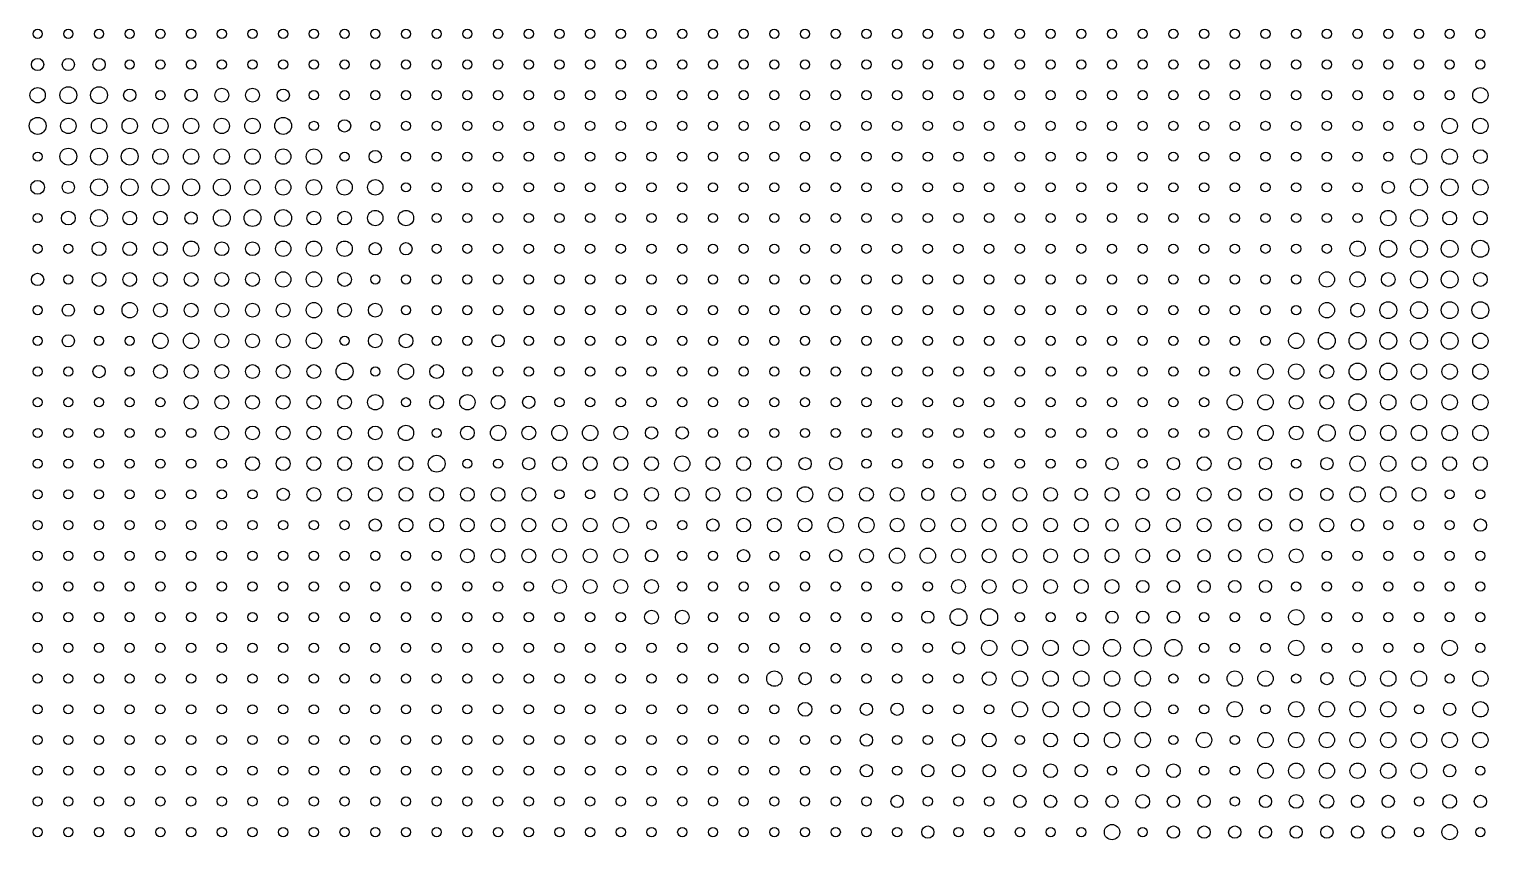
# Model space of a CAD drawing. Header units: metres. Extents: x -6 to 3826, y 14 to 2163.
# Drawn here: x 954 to 1906, y 1095 to 1623 of the extents above; entities that cross this region are included whole.
import ezdxf

# ---------------------------------------------------------------- set-up
doc = ezdxf.new("R2010")
doc.units = ezdxf.units.M

msp = doc.modelspace()

# ---------------------------------------------------------------- linework, layer by layer
for centre, radius in [((960, 1620), 3), ((980, 1620), 3), ((1000, 1620), 3), ((1020, 1620), 3), ((1040, 1620), 3), ((1060, 1620), 3), ((1080, 1620), 3), ((1100, 1620), 3), ((1120, 1620), 3), ((1140, 1620), 3), ((1160, 1620), 3), ((1180, 1620), 3), ((1200, 1620), 3), ((1220, 1620), 3), ((1240, 1620), 3), ((1260, 1620), 3), ((1280, 1620), 3), ((1300, 1620), 3), ((1320, 1620), 3), ((1340, 1620), 3), ((1360, 1620), 3), ((1380, 1620), 3), ((1400, 1620), 3), ((1420, 1620), 3), ((1440, 1620), 3), ((1460, 1620), 3), ((1480, 1620), 3), ((1500, 1620), 3), ((1520, 1620), 3), ((1540, 1620), 3), ((1560, 1620), 3), ((1580, 1620), 3), ((1600, 1620), 3), ((1620, 1620), 3), ((1640, 1620), 3), ((1660, 1620), 3), ((1680, 1620), 3), ((1700, 1620), 3), ((1720, 1620), 3), ((1740, 1620), 3), ((1760, 1620), 3), ((1780, 1620), 3), ((1800, 1620), 3), ((1820, 1620), 3), ((1840, 1620), 3), ((1860, 1620), 3), ((1880, 1620), 3), ((1900, 1620), 3), ((960, 1600), 4), ((980, 1600), 4), ((1000, 1600), 4), ((1020, 1600), 3), ((1040, 1600), 3), ((1060, 1600), 3), ((1080, 1600), 3), ((1100, 1600), 3), ((1120, 1600), 3), ((1140, 1600), 3), ((1160, 1600), 3), ((1180, 1600), 3), ((1200, 1600), 3), ((1220, 1600), 3), ((1240, 1600), 3), ((1260, 1600), 3), ((1280, 1600), 3), ((1300, 1600), 3), ((1320, 1600), 3), ((1340, 1600), 3), ((1360, 1600), 3), ((1380, 1600), 3), ((1400, 1600), 3), ((1420, 1600), 3), ((1440, 1600), 3), ((1460, 1600), 3), ((1480, 1600), 3), ((1500, 1600), 3), ((1520, 1600), 3), ((1540, 1600), 3), ((1560, 1600), 3), ((1580, 1600), 3), ((1600, 1600), 3), ((1620, 1600), 3), ((1640, 1600), 3), ((1660, 1600), 3), ((1680, 1600), 3), ((1700, 1600), 3), ((1720, 1600), 3), ((1740, 1600), 3), ((1760, 1600), 3), ((1780, 1600), 3), ((1800, 1600), 3), ((1820, 1600), 3), ((1840, 1600), 3), ((1860, 1600), 3), ((1880, 1600), 3), ((1900, 1600), 3), ((960, 1580), 5), ((980, 1580), 5.5), ((1000, 1580), 5.5), ((1020, 1580), 4), ((1040, 1580), 3), ((1060, 1580), 4), ((1080, 1580), 4.5), ((1100, 1580), 4.5), ((1120, 1580), 4), ((1140, 1580), 3), ((1160, 1580), 3), ((1180, 1580), 3), ((1200, 1580), 3), ((1220, 1580), 3), ((1240, 1580), 3), ((1260, 1580), 3), ((1280, 1580), 3), ((1300, 1580), 3), ((1320, 1580), 3), ((1340, 1580), 3), ((1360, 1580), 3), ((1380, 1580), 3), ((1400, 1580), 3), ((1420, 1580), 3), ((1440, 1580), 3), ((1460, 1580), 3), ((1480, 1580), 3), ((1500, 1580), 3), ((1520, 1580), 3), ((1540, 1580), 3), ((1560, 1580), 3), ((1580, 1580), 3), ((1600, 1580), 3), ((1620, 1580), 3), ((1640, 1580), 3), ((1660, 1580), 3), ((1680, 1580), 3), ((1700, 1580), 3), ((1720, 1580), 3), ((1740, 1580), 3), ((1760, 1580), 3), ((1780, 1580), 3), ((1800, 1580), 3), ((1820, 1580), 3), ((1840, 1580), 3), ((1860, 1580), 3), ((1880, 1580), 3), ((1900, 1580), 5), ((960, 1560), 5.5), ((980, 1560), 5), ((1000, 1560), 5), ((1020, 1560), 5), ((1040, 1560), 5), ((1060, 1560), 5), ((1080, 1560), 5), ((1100, 1560), 5), ((1120, 1560), 5.5), ((1140, 1560), 3), ((1160, 1560), 4), ((1180, 1560), 3), ((1200, 1560), 3), ((1220, 1560), 3), ((1240, 1560), 3), ((1260, 1560), 3), ((1280, 1560), 3), ((1300, 1560), 3), ((1320, 1560), 3), ((1340, 1560), 3), ((1360, 1560), 3), ((1380, 1560), 3), ((1400, 1560), 3), ((1420, 1560), 3), ((1440, 1560), 3), ((1460, 1560), 3), ((1480, 1560), 3), ((1500, 1560), 3), ((1520, 1560), 3), ((1540, 1560), 3), ((1560, 1560), 3), ((1580, 1560), 3), ((1600, 1560), 3), ((1620, 1560), 3), ((1640, 1560), 3), ((1660, 1560), 3), ((1680, 1560), 3), ((1700, 1560), 3), ((1720, 1560), 3), ((1740, 1560), 3), ((1760, 1560), 3), ((1780, 1560), 3), ((1800, 1560), 3), ((1820, 1560), 3), ((1840, 1560), 3), ((1860, 1560), 3), ((1880, 1560), 5), ((1900, 1560), 5), ((960, 1540), 3), ((980, 1540), 5.5), ((1000, 1540), 5.5), ((1020, 1540), 5.5), ((1040, 1540), 5), ((1060, 1540), 5), ((1080, 1540), 5), ((1100, 1540), 5), ((1120, 1540), 5), ((1140, 1540), 5), ((1160, 1540), 3), ((1180, 1540), 4), ((1200, 1540), 3), ((1220, 1540), 3), ((1240, 1540), 3), ((1260, 1540), 3), ((1280, 1540), 3), ((1300, 1540), 3), ((1320, 1540), 3), ((1340, 1540), 3), ((1360, 1540), 3), ((1380, 1540), 3), ((1400, 1540), 3), ((1420, 1540), 3), ((1440, 1540), 3), ((1460, 1540), 3), ((1480, 1540), 3), ((1500, 1540), 3), ((1520, 1540), 3), ((1540, 1540), 3), ((1560, 1540), 3), ((1580, 1540), 3), ((1600, 1540), 3), ((1620, 1540), 3), ((1640, 1540), 3), ((1660, 1540), 3), ((1680, 1540), 3), ((1700, 1540), 3), ((1720, 1540), 3), ((1740, 1540), 3), ((1760, 1540), 3), ((1780, 1540), 3), ((1800, 1540), 3), ((1820, 1540), 3), ((1840, 1540), 3), ((1860, 1540), 5), ((1880, 1540), 5), ((1900, 1540), 4.5), ((960, 1520), 4.5), ((980, 1520), 4), ((1000, 1520), 5.5), ((1020, 1520), 5.5), ((1040, 1520), 5.5), ((1060, 1520), 5.5), ((1080, 1520), 5.5), ((1100, 1520), 5), ((1120, 1520), 5), ((1140, 1520), 5), ((1160, 1520), 5), ((1180, 1520), 5), ((1200, 1520), 3), ((1220, 1520), 3), ((1240, 1520), 3), ((1260, 1520), 3), ((1280, 1520), 3), ((1300, 1520), 3), ((1320, 1520), 3), ((1340, 1520), 3), ((1360, 1520), 3), ((1380, 1520), 3), ((1400, 1520), 3), ((1420, 1520), 3), ((1440, 1520), 3), ((1460, 1520), 3), ((1480, 1520), 3), ((1500, 1520), 3), ((1520, 1520), 3), ((1540, 1520), 3), ((1560, 1520), 3), ((1580, 1520), 3), ((1600, 1520), 3), ((1620, 1520), 3), ((1640, 1520), 3), ((1660, 1520), 3), ((1680, 1520), 3), ((1700, 1520), 3), ((1720, 1520), 3), ((1740, 1520), 3), ((1760, 1520), 3), ((1780, 1520), 3), ((1800, 1520), 3), ((1820, 1520), 3), ((1840, 1520), 4), ((1860, 1520), 5.5), ((1880, 1520), 5.5), ((1900, 1520), 5), ((960, 1500), 3), ((980, 1500), 4.5), ((1000, 1500), 5.5), ((1020, 1500), 4.5), ((1040, 1500), 4.5), ((1060, 1500), 4), ((1080, 1500), 5.5), ((1100, 1500), 5.5), ((1120, 1500), 5.5), ((1140, 1500), 4.5), ((1160, 1500), 4.5), ((1180, 1500), 5), ((1200, 1500), 5), ((1220, 1500), 3), ((1240, 1500), 3), ((1260, 1500), 3), ((1280, 1500), 3), ((1300, 1500), 3), ((1320, 1500), 3), ((1340, 1500), 3), ((1360, 1500), 3), ((1380, 1500), 3), ((1400, 1500), 3), ((1420, 1500), 3), ((1440, 1500), 3), ((1460, 1500), 3), ((1480, 1500), 3), ((1500, 1500), 3), ((1520, 1500), 3), ((1540, 1500), 3), ((1560, 1500), 3), ((1580, 1500), 3), ((1600, 1500), 3), ((1620, 1500), 3), ((1640, 1500), 3), ((1660, 1500), 3), ((1680, 1500), 3), ((1700, 1500), 3), ((1720, 1500), 3), ((1740, 1500), 3), ((1760, 1500), 3), ((1780, 1500), 3), ((1800, 1500), 3), ((1820, 1500), 3), ((1840, 1500), 5), ((1860, 1500), 5.5), ((1880, 1500), 4.5), ((1900, 1500), 4.5), ((1000, 1480), 4.5), ((1020, 1480), 4.5), ((1040, 1480), 4.5), ((1060, 1480), 5), ((1080, 1480), 4.5), ((1100, 1480), 4.5), ((1120, 1480), 5), ((1140, 1480), 5), ((1160, 1480), 5), ((1180, 1480), 4), ((1200, 1480), 4), ((1820, 1480), 5), ((1840, 1480), 5.5), ((1860, 1480), 5.5), ((1880, 1480), 5.5), ((1900, 1480), 5.5), ((960, 1480), 3), ((980, 1480), 3), ((1220, 1480), 3), ((1240, 1480), 3), ((1260, 1480), 3), ((1280, 1480), 3), ((1300, 1480), 3), ((1320, 1480), 3), ((1340, 1480), 3), ((1360, 1480), 3), ((1380, 1480), 3), ((1400, 1480), 3), ((1420, 1480), 3), ((1440, 1480), 3), ((1460, 1480), 3), ((1480, 1480), 3), ((1500, 1480), 3), ((1520, 1480), 3), ((1540, 1480), 3), ((1560, 1480), 3), ((1580, 1480), 3), ((1600, 1480), 3), ((1620, 1480), 3), ((1640, 1480), 3), ((1660, 1480), 3), ((1680, 1480), 3), ((1700, 1480), 3), ((1720, 1480), 3), ((1740, 1480), 3), ((1760, 1480), 3), ((1780, 1480), 3), ((1800, 1480), 3), ((1120, 1460), 5), ((1140, 1460), 5), ((1800, 1460), 5), ((1820, 1460), 5), ((1860, 1460), 5.5), ((1880, 1460), 5.5), ((960, 1460), 4), ((980, 1460), 3), ((1000, 1460), 4.5), ((1020, 1460), 4.5), ((1040, 1460), 4.5), ((1060, 1460), 4.5), ((1080, 1460), 4.5), ((1100, 1460), 4.5), ((1160, 1460), 4.5), ((1180, 1460), 3), ((1200, 1460), 3), ((1220, 1460), 3), ((1240, 1460), 3), ((1260, 1460), 3), ((1280, 1460), 3), ((1300, 1460), 3), ((1320, 1460), 3), ((1340, 1460), 3), ((1360, 1460), 3), ((1380, 1460), 3), ((1400, 1460), 3), ((1420, 1460), 3), ((1440, 1460), 3), ((1460, 1460), 3), ((1480, 1460), 3), ((1500, 1460), 3), ((1520, 1460), 3), ((1540, 1460), 3), ((1560, 1460), 3), ((1580, 1460), 3), ((1600, 1460), 3), ((1620, 1460), 3), ((1640, 1460), 3), ((1660, 1460), 3), ((1680, 1460), 3), ((1700, 1460), 3), ((1720, 1460), 3), ((1740, 1460), 3), ((1760, 1460), 3), ((1780, 1460), 3), ((1840, 1460), 4.5), ((1900, 1460), 4.5), ((960, 1440), 3), ((980, 1440), 4), ((1000, 1440), 3), ((1020, 1440), 5), ((1040, 1440), 4.5), ((1060, 1440), 4.5), ((1080, 1440), 4.5), ((1100, 1440), 4.5), ((1120, 1440), 4.5), ((1140, 1440), 5), ((1160, 1440), 4.5), ((1180, 1440), 4.5), ((1200, 1440), 3), ((1220, 1440), 3), ((1240, 1440), 3), ((1260, 1440), 3), ((1280, 1440), 3), ((1300, 1440), 3), ((1320, 1440), 3), ((1340, 1440), 3), ((1360, 1440), 3), ((1380, 1440), 3), ((1400, 1440), 3), ((1420, 1440), 3), ((1440, 1440), 3), ((1460, 1440), 3), ((1480, 1440), 3), ((1500, 1440), 3), ((1520, 1440), 3), ((1540, 1440), 3), ((1560, 1440), 3), ((1580, 1440), 3), ((1600, 1440), 3), ((1620, 1440), 3), ((1640, 1440), 3), ((1660, 1440), 3), ((1680, 1440), 3), ((1700, 1440), 3), ((1720, 1440), 3), ((1740, 1440), 3), ((1760, 1440), 3), ((1780, 1440), 3), ((1800, 1440), 5), ((1820, 1440), 4.5), ((1840, 1440), 5.5), ((1860, 1440), 5.5), ((1880, 1440), 5.5), ((1900, 1440), 5.5), ((960, 1420), 3), ((980, 1420), 4), ((1000, 1420), 3), ((1020, 1420), 3), ((1040, 1420), 5), ((1060, 1420), 5), ((1080, 1420), 4.5), ((1100, 1420), 4.5), ((1120, 1420), 4.5), ((1140, 1420), 5), ((1160, 1420), 3), ((1180, 1420), 4.5), ((1200, 1420), 4.5), ((1220, 1420), 3), ((1240, 1420), 3), ((1260, 1420), 4), ((1280, 1420), 3), ((1300, 1420), 3), ((1320, 1420), 3), ((1340, 1420), 3), ((1360, 1420), 3), ((1380, 1420), 3), ((1400, 1420), 3), ((1420, 1420), 3), ((1440, 1420), 3), ((1460, 1420), 3), ((1480, 1420), 3), ((1500, 1420), 3), ((1520, 1420), 3), ((1540, 1420), 3), ((1560, 1420), 3), ((1580, 1420), 3), ((1600, 1420), 3), ((1620, 1420), 3), ((1640, 1420), 3), ((1660, 1420), 3), ((1680, 1420), 3), ((1700, 1420), 3), ((1720, 1420), 3), ((1740, 1420), 3), ((1760, 1420), 3), ((1780, 1420), 5), ((1800, 1420), 5.5), ((1820, 1420), 5.5), ((1840, 1420), 5.5), ((1860, 1420), 5.5), ((1880, 1420), 5.5), ((1900, 1420), 5), ((960, 1400), 3), ((980, 1400), 3), ((1000, 1400), 4), ((1020, 1400), 3), ((1040, 1400), 4.5), ((1060, 1400), 4.5), ((1080, 1400), 4.5), ((1100, 1400), 4.5), ((1120, 1400), 4.5), ((1140, 1400), 4.5), ((1160, 1400), 5.5), ((1180, 1400), 3), ((1200, 1400), 5), ((1220, 1400), 4.5), ((1240, 1400), 3), ((1260, 1400), 3), ((1280, 1400), 3), ((1300, 1400), 3), ((1320, 1400), 3), ((1340, 1400), 3), ((1360, 1400), 3), ((1380, 1400), 3), ((1400, 1400), 3), ((1420, 1400), 3), ((1440, 1400), 3), ((1460, 1400), 3), ((1480, 1400), 3), ((1500, 1400), 3), ((1520, 1400), 3), ((1540, 1400), 3), ((1560, 1400), 3), ((1580, 1400), 3), ((1600, 1400), 3), ((1620, 1400), 3), ((1640, 1400), 3), ((1660, 1400), 3), ((1680, 1400), 3), ((1700, 1400), 3), ((1720, 1400), 3), ((1740, 1400), 3), ((1760, 1400), 5), ((1780, 1400), 5), ((1800, 1400), 4.5), ((1820, 1400), 5.5), ((1840, 1400), 5.5), ((1860, 1400), 5), ((1880, 1400), 5), ((1900, 1400), 5), ((960, 1380), 3), ((980, 1380), 3), ((1000, 1380), 3), ((1020, 1380), 3), ((1040, 1380), 3), ((1060, 1380), 4.5), ((1080, 1380), 4.5), ((1100, 1380), 4.5), ((1120, 1380), 4.5), ((1140, 1380), 4.5), ((1160, 1380), 4.5), ((1180, 1380), 5), ((1200, 1380), 3), ((1220, 1380), 4.5), ((1240, 1380), 5), ((1260, 1380), 4.5), ((1280, 1380), 4), ((1300, 1380), 3), ((1320, 1380), 3), ((1340, 1380), 3), ((1360, 1380), 3), ((1380, 1380), 3), ((1400, 1380), 3), ((1420, 1380), 3), ((1440, 1380), 3), ((1460, 1380), 3), ((1480, 1380), 3), ((1500, 1380), 3), ((1520, 1380), 3), ((1540, 1380), 3), ((1560, 1380), 3), ((1580, 1380), 3), ((1600, 1380), 3), ((1620, 1380), 3), ((1640, 1380), 3), ((1660, 1380), 3), ((1680, 1380), 3), ((1700, 1380), 3), ((1720, 1380), 3), ((1740, 1380), 5), ((1760, 1380), 5), ((1780, 1380), 4.5), ((1800, 1380), 4.5), ((1820, 1380), 5.5), ((1840, 1380), 5), ((1860, 1380), 5), ((1880, 1380), 5), ((1900, 1380), 5), ((960, 1360), 3), ((980, 1360), 3), ((1000, 1360), 3), ((1020, 1360), 3), ((1040, 1360), 3), ((1060, 1360), 3), ((1080, 1360), 4.5), ((1100, 1360), 4.5), ((1120, 1360), 4.5), ((1140, 1360), 4.5), ((1160, 1360), 4.5), ((1180, 1360), 4.5), ((1200, 1360), 5), ((1220, 1360), 3), ((1240, 1360), 4.5), ((1260, 1360), 5), ((1280, 1360), 4.5), ((1300, 1360), 5), ((1320, 1360), 5), ((1340, 1360), 4.5), ((1360, 1360), 4), ((1380, 1360), 4), ((1400, 1360), 3), ((1420, 1360), 3), ((1440, 1360), 3), ((1460, 1360), 3), ((1480, 1360), 3), ((1500, 1360), 3), ((1520, 1360), 3), ((1540, 1360), 3), ((1560, 1360), 3), ((1580, 1360), 3), ((1600, 1360), 3), ((1620, 1360), 3), ((1640, 1360), 3), ((1660, 1360), 3), ((1680, 1360), 3), ((1700, 1360), 3), ((1720, 1360), 3), ((1740, 1360), 4.5), ((1760, 1360), 5), ((1780, 1360), 4.5), ((1800, 1360), 5.5), ((1820, 1360), 5), ((1840, 1360), 5), ((1860, 1360), 5), ((1880, 1360), 5), ((1900, 1360), 5), ((960, 1340), 3), ((980, 1340), 3), ((1000, 1340), 3), ((1020, 1340), 3), ((1040, 1340), 3), ((1060, 1340), 3), ((1080, 1340), 3), ((1100, 1340), 4.5), ((1120, 1340), 4.5), ((1140, 1340), 4.5), ((1160, 1340), 4.5), ((1180, 1340), 4.5), ((1200, 1340), 4.5), ((1220, 1340), 5.5), ((1240, 1340), 3), ((1260, 1340), 3), ((1280, 1340), 4), ((1300, 1340), 4.5), ((1320, 1340), 4.5), ((1340, 1340), 4.5), ((1360, 1340), 4.5), ((1380, 1340), 5), ((1400, 1340), 4.5), ((1420, 1340), 4.5), ((1440, 1340), 4.5), ((1460, 1340), 4), ((1480, 1340), 4), ((1500, 1340), 3), ((1520, 1340), 3), ((1540, 1340), 3), ((1560, 1340), 3), ((1580, 1340), 3), ((1600, 1340), 3), ((1620, 1340), 3), ((1640, 1340), 3), ((1660, 1340), 4), ((1680, 1340), 3), ((1700, 1340), 4), ((1720, 1340), 4.5), ((1740, 1340), 4), ((1760, 1340), 4), ((1780, 1340), 3), ((1800, 1340), 4), ((1820, 1340), 5), ((1840, 1340), 5), ((1860, 1340), 4.5), ((1880, 1340), 4.5), ((1900, 1340), 4.5), ((960, 1320), 3), ((980, 1320), 3), ((1000, 1320), 3), ((1020, 1320), 3), ((1040, 1320), 3), ((1060, 1320), 3), ((1080, 1320), 3), ((1100, 1320), 3), ((1120, 1320), 4), ((1140, 1320), 4.5), ((1160, 1320), 4.5), ((1180, 1320), 4.5), ((1200, 1320), 4.5), ((1220, 1320), 4.5), ((1240, 1320), 4.5), ((1260, 1320), 4.5), ((1280, 1320), 4.5), ((1300, 1320), 3), ((1320, 1320), 3), ((1340, 1320), 4), ((1360, 1320), 4.5), ((1380, 1320), 4.5), ((1400, 1320), 4.5), ((1420, 1320), 4.5), ((1440, 1320), 4.5), ((1460, 1320), 5), ((1480, 1320), 4.5), ((1500, 1320), 4.5), ((1520, 1320), 4.5), ((1540, 1320), 4), ((1560, 1320), 4.5), ((1580, 1320), 4), ((1600, 1320), 4.5), ((1620, 1320), 4.5), ((1640, 1320), 4), ((1660, 1320), 4.5), ((1680, 1320), 4), ((1700, 1320), 4), ((1720, 1320), 4.5), ((1740, 1320), 4), ((1760, 1320), 4), ((1780, 1320), 4), ((1800, 1320), 4), ((1820, 1320), 5), ((1840, 1320), 5), ((1860, 1320), 4.5), ((1880, 1320), 3), ((1900, 1320), 3), ((960, 1300), 3), ((980, 1300), 3), ((1000, 1300), 3), ((1020, 1300), 3), ((1040, 1300), 3), ((1060, 1300), 3), ((1080, 1300), 3), ((1100, 1300), 3), ((1120, 1300), 3), ((1140, 1300), 3), ((1160, 1300), 3), ((1180, 1300), 4), ((1200, 1300), 4.5), ((1220, 1300), 4.5), ((1240, 1300), 4.5), ((1260, 1300), 4.5), ((1280, 1300), 4.5), ((1300, 1300), 4.5), ((1320, 1300), 4.5), ((1340, 1300), 5), ((1360, 1300), 3), ((1380, 1300), 3), ((1400, 1300), 4), ((1420, 1300), 4.5), ((1440, 1300), 4.5), ((1460, 1300), 4.5), ((1480, 1300), 5), ((1500, 1300), 5), ((1520, 1300), 4.5), ((1540, 1300), 4.5), ((1560, 1300), 4.5), ((1580, 1300), 4.5), ((1600, 1300), 4.5), ((1620, 1300), 4.5), ((1640, 1300), 4.5), ((1660, 1300), 4), ((1680, 1300), 4.5), ((1700, 1300), 4.5), ((1720, 1300), 4.5), ((1740, 1300), 4), ((1760, 1300), 4), ((1780, 1300), 4), ((1800, 1300), 4.5), ((1820, 1300), 4), ((1840, 1300), 3), ((1860, 1300), 3), ((1880, 1300), 3), ((1900, 1300), 4), ((1240, 1280), 4.5), ((1260, 1280), 4.5), ((1280, 1280), 4.5), ((1300, 1280), 4.5), ((1320, 1280), 4.5), ((1340, 1280), 4.5), ((1360, 1280), 4), ((1420, 1280), 4), ((1480, 1280), 4), ((1500, 1280), 4.5), ((1520, 1280), 5), ((1540, 1280), 5), ((1560, 1280), 4.5), ((1580, 1280), 4.5), ((1600, 1280), 4.5), ((1620, 1280), 4.5), ((1640, 1280), 4.5), ((1660, 1280), 4.5), ((1680, 1280), 4.5), ((1700, 1280), 4), ((1720, 1280), 4), ((1740, 1280), 4), ((1760, 1280), 4.5), ((1780, 1280), 4.5), ((960, 1280), 3), ((980, 1280), 3), ((1000, 1280), 3), ((1020, 1280), 3), ((1040, 1280), 3), ((1060, 1280), 3), ((1080, 1280), 3), ((1100, 1280), 3), ((1120, 1280), 3), ((1140, 1280), 3), ((1160, 1280), 3), ((1180, 1280), 3), ((1200, 1280), 3), ((1220, 1280), 3), ((1380, 1280), 3), ((1400, 1280), 3), ((1440, 1280), 3), ((1460, 1280), 3), ((1800, 1280), 3), ((1820, 1280), 3), ((1840, 1280), 3), ((1860, 1280), 3), ((1880, 1280), 3), ((1900, 1280), 3), ((960, 1260), 3), ((980, 1260), 3), ((1000, 1260), 3), ((1020, 1260), 3), ((1040, 1260), 3), ((1060, 1260), 3), ((1080, 1260), 3), ((1100, 1260), 3), ((1120, 1260), 3), ((1140, 1260), 3), ((1160, 1260), 3), ((1180, 1260), 3), ((1200, 1260), 3), ((1220, 1260), 3), ((1240, 1260), 3), ((1260, 1260), 3), ((1280, 1260), 3), ((1300, 1260), 4.5), ((1320, 1260), 4.5), ((1340, 1260), 4.5), ((1360, 1260), 4.5), ((1380, 1260), 3), ((1400, 1260), 3), ((1420, 1260), 3), ((1440, 1260), 3), ((1460, 1260), 3), ((1480, 1260), 3), ((1500, 1260), 3), ((1520, 1260), 3), ((1540, 1260), 3), ((1560, 1260), 4.5), ((1580, 1260), 4.5), ((1600, 1260), 4.5), ((1620, 1260), 4.5), ((1640, 1260), 4.5), ((1660, 1260), 4.5), ((1680, 1260), 4), ((1700, 1260), 4), ((1720, 1260), 4), ((1740, 1260), 4), ((1760, 1260), 4), ((1780, 1260), 3), ((1800, 1260), 3), ((1820, 1260), 3), ((1840, 1260), 3), ((1860, 1260), 3), ((1880, 1260), 3), ((1900, 1260), 3), ((960, 1240), 3), ((980, 1240), 3), ((1000, 1240), 3), ((1020, 1240), 3), ((1040, 1240), 3), ((1060, 1240), 3), ((1080, 1240), 3), ((1100, 1240), 3), ((1120, 1240), 3), ((1140, 1240), 3), ((1160, 1240), 3), ((1180, 1240), 3), ((1200, 1240), 3), ((1220, 1240), 3), ((1240, 1240), 3), ((1260, 1240), 3), ((1280, 1240), 3), ((1300, 1240), 3), ((1320, 1240), 3), ((1340, 1240), 3), ((1360, 1240), 4.5), ((1380, 1240), 4.5), ((1400, 1240), 3), ((1420, 1240), 3), ((1440, 1240), 3), ((1460, 1240), 3), ((1480, 1240), 3), ((1500, 1240), 3), ((1520, 1240), 3), ((1540, 1240), 4), ((1560, 1240), 5.5), ((1580, 1240), 5.5), ((1600, 1240), 3), ((1620, 1240), 3), ((1640, 1240), 3), ((1660, 1240), 4), ((1680, 1240), 4), ((1700, 1240), 4), ((1720, 1240), 3), ((1740, 1240), 3), ((1760, 1240), 3), ((1780, 1240), 5), ((1800, 1240), 3), ((1820, 1240), 3), ((1840, 1240), 3), ((1860, 1240), 3), ((1880, 1240), 3), ((1900, 1240), 3), ((960, 1220), 3), ((980, 1220), 3), ((1000, 1220), 3), ((1020, 1220), 3), ((1040, 1220), 3), ((1060, 1220), 3), ((1080, 1220), 3), ((1100, 1220), 3), ((1120, 1220), 3), ((1140, 1220), 3), ((1160, 1220), 3), ((1180, 1220), 3), ((1200, 1220), 3), ((1220, 1220), 3), ((1240, 1220), 3), ((1260, 1220), 3), ((1280, 1220), 3), ((1300, 1220), 3), ((1320, 1220), 3), ((1340, 1220), 3), ((1360, 1220), 3), ((1380, 1220), 3), ((1400, 1220), 3), ((1420, 1220), 3), ((1440, 1220), 3), ((1460, 1220), 3), ((1480, 1220), 3), ((1500, 1220), 3), ((1520, 1220), 3), ((1540, 1220), 3), ((1560, 1220), 4), ((1580, 1220), 5), ((1600, 1220), 5), ((1620, 1220), 5), ((1640, 1220), 5), ((1660, 1220), 5.5), ((1680, 1220), 5.5), ((1700, 1220), 5.5), ((1720, 1220), 3), ((1740, 1220), 3), ((1760, 1220), 3), ((1780, 1220), 5), ((1800, 1220), 3), ((1820, 1220), 3), ((1840, 1220), 3), ((1860, 1220), 3), ((1880, 1220), 5), ((1900, 1220), 3), ((960, 1200), 3), ((980, 1200), 3), ((1000, 1200), 3), ((1020, 1200), 3), ((1040, 1200), 3), ((1060, 1200), 3), ((1080, 1200), 3), ((1100, 1200), 3), ((1120, 1200), 3), ((1140, 1200), 3), ((1160, 1200), 3), ((1180, 1200), 3), ((1200, 1200), 3), ((1220, 1200), 3), ((1240, 1200), 3), ((1260, 1200), 3), ((1280, 1200), 3), ((1300, 1200), 3), ((1320, 1200), 3), ((1340, 1200), 3), ((1360, 1200), 3), ((1380, 1200), 3), ((1400, 1200), 3), ((1420, 1200), 3), ((1440, 1200), 5), ((1460, 1200), 4), ((1480, 1200), 3), ((1500, 1200), 3), ((1520, 1200), 3), ((1540, 1200), 3), ((1560, 1200), 3), ((1580, 1200), 4.5), ((1600, 1200), 5), ((1620, 1200), 5), ((1640, 1200), 5), ((1660, 1200), 5), ((1680, 1200), 5), ((1700, 1200), 3), ((1720, 1200), 3), ((1740, 1200), 5), ((1760, 1200), 5), ((1780, 1200), 3), ((1800, 1200), 4), ((1820, 1200), 5), ((1840, 1200), 5), ((1860, 1200), 5), ((1880, 1200), 3), ((1900, 1200), 5), ((960, 1180), 3), ((980, 1180), 3), ((1000, 1180), 3), ((1020, 1180), 3), ((1040, 1180), 3), ((1060, 1180), 3), ((1080, 1180), 3), ((1100, 1180), 3), ((1120, 1180), 3), ((1140, 1180), 3), ((1160, 1180), 3), ((1180, 1180), 3), ((1200, 1180), 3), ((1220, 1180), 3), ((1240, 1180), 3), ((1260, 1180), 3), ((1280, 1180), 3), ((1300, 1180), 3), ((1320, 1180), 3), ((1340, 1180), 3), ((1360, 1180), 3), ((1380, 1180), 3), ((1400, 1180), 3), ((1420, 1180), 3), ((1440, 1180), 3), ((1460, 1180), 4.5), ((1480, 1180), 3), ((1500, 1180), 4), ((1520, 1180), 4), ((1540, 1180), 3), ((1560, 1180), 3), ((1580, 1180), 3), ((1600, 1180), 5), ((1620, 1180), 5), ((1640, 1180), 5), ((1660, 1180), 5), ((1680, 1180), 5), ((1700, 1180), 3), ((1720, 1180), 3), ((1740, 1180), 5), ((1760, 1180), 3), ((1780, 1180), 5), ((1800, 1180), 5), ((1820, 1180), 5), ((1840, 1180), 5), ((1860, 1180), 3), ((1880, 1180), 4), ((1900, 1180), 5), ((960, 1160), 3), ((980, 1160), 3), ((1000, 1160), 3), ((1020, 1160), 3), ((1040, 1160), 3), ((1060, 1160), 3), ((1080, 1160), 3), ((1100, 1160), 3), ((1120, 1160), 3), ((1140, 1160), 3), ((1160, 1160), 3), ((1180, 1160), 3), ((1200, 1160), 3), ((1220, 1160), 3), ((1240, 1160), 3), ((1260, 1160), 3), ((1280, 1160), 3), ((1300, 1160), 3), ((1320, 1160), 3), ((1340, 1160), 3), ((1360, 1160), 3), ((1380, 1160), 3), ((1400, 1160), 3), ((1420, 1160), 3), ((1440, 1160), 3), ((1460, 1160), 3), ((1480, 1160), 3), ((1500, 1160), 4), ((1520, 1160), 3), ((1540, 1160), 3), ((1560, 1160), 4), ((1580, 1160), 4.5), ((1600, 1160), 3), ((1620, 1160), 4.5), ((1640, 1160), 4.5), ((1660, 1160), 5), ((1680, 1160), 5), ((1700, 1160), 3), ((1720, 1160), 5), ((1740, 1160), 3), ((1760, 1160), 5), ((1780, 1160), 5), ((1800, 1160), 5), ((1820, 1160), 5), ((1840, 1160), 5), ((1860, 1160), 5), ((1880, 1160), 5), ((1900, 1160), 5), ((960, 1140), 3), ((980, 1140), 3), ((1000, 1140), 3), ((1020, 1140), 3), ((1040, 1140), 3), ((1060, 1140), 3), ((1080, 1140), 3), ((1100, 1140), 3), ((1120, 1140), 3), ((1140, 1140), 3), ((1160, 1140), 3), ((1180, 1140), 3), ((1200, 1140), 3), ((1220, 1140), 3), ((1240, 1140), 3), ((1260, 1140), 3), ((1280, 1140), 3), ((1300, 1140), 3), ((1320, 1140), 3), ((1340, 1140), 3), ((1360, 1140), 3), ((1380, 1140), 3), ((1400, 1140), 3), ((1420, 1140), 3), ((1440, 1140), 3), ((1460, 1140), 3), ((1480, 1140), 3), ((1500, 1140), 4), ((1520, 1140), 3), ((1540, 1140), 4), ((1560, 1140), 4), ((1580, 1140), 4), ((1600, 1140), 4), ((1620, 1140), 4.5), ((1640, 1140), 4), ((1660, 1140), 3), ((1680, 1140), 4), ((1700, 1140), 4.5), ((1720, 1140), 3), ((1740, 1140), 3), ((1760, 1140), 5), ((1780, 1140), 5), ((1800, 1140), 5), ((1820, 1140), 5), ((1840, 1140), 5), ((1860, 1140), 5), ((1880, 1140), 4), ((1900, 1140), 3), ((960, 1120), 3), ((980, 1120), 3), ((1000, 1120), 3), ((1020, 1120), 3), ((1040, 1120), 3), ((1060, 1120), 3), ((1080, 1120), 3), ((1100, 1120), 3), ((1120, 1120), 3), ((1140, 1120), 3), ((1160, 1120), 3), ((1180, 1120), 3), ((1200, 1120), 3), ((1220, 1120), 3), ((1240, 1120), 3), ((1260, 1120), 3), ((1280, 1120), 3), ((1300, 1120), 3), ((1320, 1120), 3), ((1340, 1120), 3), ((1360, 1120), 3), ((1380, 1120), 3), ((1400, 1120), 3), ((1420, 1120), 3), ((1440, 1120), 3), ((1460, 1120), 3), ((1480, 1120), 3), ((1500, 1120), 3), ((1520, 1120), 4), ((1540, 1120), 3), ((1560, 1120), 3), ((1580, 1120), 3), ((1600, 1120), 4), ((1620, 1120), 4), ((1640, 1120), 4), ((1660, 1120), 4), ((1680, 1120), 4.5), ((1700, 1120), 4), ((1720, 1120), 4), ((1740, 1120), 3), ((1760, 1120), 4), ((1780, 1120), 4.5), ((1800, 1120), 4.5), ((1820, 1120), 4), ((1840, 1120), 4), ((1860, 1120), 3), ((1880, 1120), 4.5), ((1900, 1120), 4), ((1540, 1100), 4), ((1660, 1100), 5), ((1700, 1100), 4), ((1720, 1100), 4), ((1740, 1100), 4), ((1760, 1100), 4), ((1780, 1100), 4), ((1800, 1100), 4), ((1820, 1100), 4), ((1840, 1100), 4), ((1880, 1100), 5), ((960, 1100), 3), ((980, 1100), 3), ((1000, 1100), 3), ((1020, 1100), 3), ((1040, 1100), 3), ((1060, 1100), 3), ((1080, 1100), 3), ((1100, 1100), 3), ((1120, 1100), 3), ((1140, 1100), 3), ((1160, 1100), 3), ((1180, 1100), 3), ((1200, 1100), 3), ((1220, 1100), 3), ((1240, 1100), 3), ((1260, 1100), 3), ((1280, 1100), 3), ((1300, 1100), 3), ((1320, 1100), 3), ((1340, 1100), 3), ((1360, 1100), 3), ((1380, 1100), 3), ((1400, 1100), 3), ((1420, 1100), 3), ((1440, 1100), 3), ((1460, 1100), 3), ((1480, 1100), 3), ((1500, 1100), 3), ((1520, 1100), 3), ((1560, 1100), 3), ((1580, 1100), 3), ((1600, 1100), 3), ((1620, 1100), 3), ((1640, 1100), 3), ((1680, 1100), 3), ((1860, 1100), 3), ((1900, 1100), 3)]:
    msp.add_circle(centre, radius)

doc.saveas('drawing.dxf')
